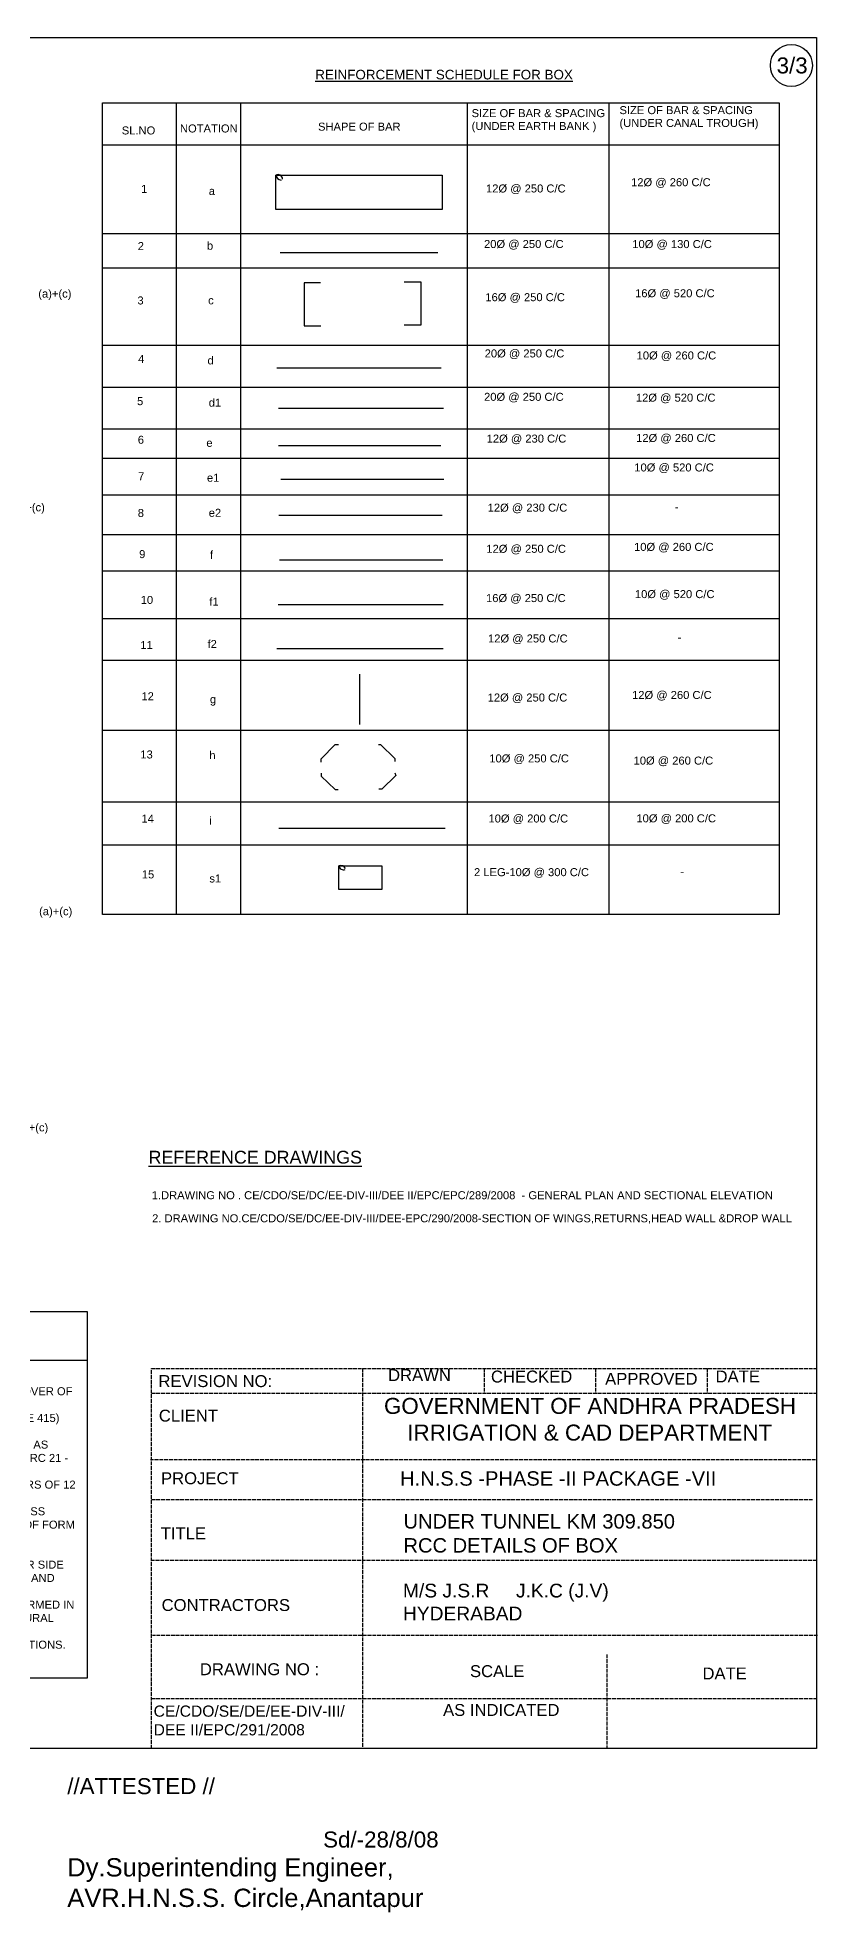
# Model space of a CAD drawing. Header units: millimetres. Extents: x -106495113 to -53241595, y 22140674 to 44292402.
# Drawn here: x -53244034 to -53241595, y 22140674 to 22146532 of the extents above; entities that cross this region are included whole.
import ezdxf

# ---------------------------------------------------------------- set-up
doc = ezdxf.new("R2010")
doc.units = ezdxf.units.MM
doc.header["$MEASUREMENT"] = 0
doc.linetypes.add('ACAD_ISO02W100', pattern=[15, 12, -3])
for name, color, linetype in [('DIMENSION', 7, 'Continuous'), ('DIMENSIONS', 7, 'Continuous'), ('TEXT', 7, 'Continuous')]:
    doc.layers.add(name, color=color, linetype=linetype)
doc.styles.get("Standard").update_dxf_attribs({"font": 'arial.ttf', "height": 25})

msp = doc.modelspace()

# ---------------------------------------------------------------- linework, layer by layer
at = {"layer": 'DIMENSION', "color": 0}
for points in [[(-53241597.7, 22141186.1), (-53248823.8, 22141186.1), (-53248823.8, 22146532.3), (-53241597.7, 22146532.3)], [(-53243830.3, 22146327.8), (-53241714.7, 22146327.8), (-53241714.7, 22143791.9), (-53243830.3, 22143791.9)], [(-53243288.8, 22146102), (-53242768.8, 22146102), (-53242768.8, 22145994.9), (-53243288.8, 22145994.9)], [(-53243091.3, 22143944.7), (-53242957.3, 22143944.7), (-53242957.3, 22143870.1), (-53243091.3, 22143870.1)], [(-53245583.4, 22142551.4), (-53243878.4, 22142551.4), (-53243878.4, 22141405.7), (-53245583.4, 22141405.7)]]:
    msp.add_lwpolyline(points, close=True, dxfattribs=at)
for points in [[(-53243599.4, 22143791.9), (-53243599.4, 22146327.8)], [(-53243398.8, 22146327.8), (-53243398.8, 22143791.9)], [(-53242688.8, 22143791.9), (-53242688.8, 22146327.8)], [(-53242247.4, 22146327.8), (-53242247.4, 22143791.9)], [(-53243830.3, 22146196.7), (-53241714.7, 22146196.7)], [(-53243830.3, 22145919.4), (-53241714.7, 22145919.4)], [(-53243274.7, 22145860.9), (-53242782.2, 22145860.9)], [(-53243830.3, 22145812.4), (-53241714.7, 22145812.4)], [(-53243148.8, 22145766.1), (-53243199.9, 22145766.1), (-53243199.9, 22145631.6), (-53243148.1, 22145631.6)], [(-53242886.8, 22145769), (-53242834.7, 22145769), (-53242834.7, 22145633.4), (-53242886.8, 22145633.4)], [(-53243830.3, 22145570.7), (-53241714.7, 22145570.7)], [(-53243285, 22145500.5), (-53242771.3, 22145500.5)], [(-53243830.3, 22145439.7), (-53241714.7, 22145439.7)], [(-53243279.9, 22145374.5), (-53242764.7, 22145374.5)], [(-53243830.3, 22145309.6), (-53241714.7, 22145309.6)], [(-53243279.9, 22145257.5), (-53242772.7, 22145257.5)], [(-53243830.3, 22145217.7), (-53241714.7, 22145217.7)], [(-53243273.2, 22145152.8), (-53242763.2, 22145152.8)], [(-53243830.3, 22145103.7), (-53241714.7, 22145103.7)], [(-53242768.3, 22145038.7), (-53243279.1, 22145038.7)], [(-53243830.3, 22144979.5), (-53241714.7, 22144979.5)], [(-53243830.3, 22144866.4), (-53241714.7, 22144866.4)], [(-53243277.5, 22144900.6), (-53242765.9, 22144900.6)], [(-53242765.8, 22144760), (-53243281.6, 22144760)], [(-53243830.3, 22144716.7), (-53241714.7, 22144716.7)], [(-53243285.8, 22144622.9), (-53242765, 22144622.9)], [(-53243830.3, 22144587.3), (-53241714.7, 22144587.3)], [(-53243027.1, 22144543.1), (-53243027.1, 22144385.9)], [(-53243830.3, 22144367.8), (-53241714.7, 22144367.8)], [(-53243146.8, 22144268.2), (-53243146.8, 22144278.3), (-53243102.8, 22144323.1), (-53243092.5, 22144323.1)], [(-53242968, 22144323.7), (-53242961, 22144323.7), (-53242916.1, 22144279.9), (-53242916.1, 22144270.2)], [(-53243146.4, 22144233.8), (-53243146.4, 22144224), (-53243102.6, 22144182.6), (-53243093.5, 22144182.6)], [(-53242916.4, 22144235), (-53242913.5, 22144226.6), (-53242957.2, 22144183.9), (-53242966.5, 22144183.9)], [(-53243830.3, 22144144.2), (-53241714.7, 22144144.2)], [(-53243279, 22144062), (-53242759.5, 22144062)], [(-53243830.3, 22144009.8), (-53241714.7, 22144009.8)], [(-53243878.4, 22142398.4), (-53245583.4, 22142398.4)]]:
    msp.add_lwpolyline(points, dxfattribs=at)
msp.add_circle((-53241676.6, 22146445), 65.7, dxfattribs=at)
for centre, radius, start, end in [((-53243281.7, 22146089.3), 14.5, 2.16006, 119.34189), ((-53243268.5, 22146107.2), 21, 194.18937, 259.51621), ((-53243085.6, 22143929.9), 15.8, 23.59074, 110.8554), ((-53243077.1, 22143946.1), 14.2, 185.87692, 292.18624)]:
    msp.add_arc(centre, radius, start, end, dxfattribs=at)
at = {"layer": 'TEXT', "color": 0, "linetype": 'ACAD_ISO02W100'}
for points in [[(-53243677.3, 22142373.6), (-53241597.7, 22142373.6)], [(-53241597.7, 22142373.6), (-53241597.7, 22141186.1), (-53243677.3, 22141186.1), (-53243677.3, 22142373.6)], [(-53243017.1, 22142373.6), (-53243017.1, 22141186.1)], [(-53242637.5, 22142373.6), (-53242637.5, 22142296.3)], [(-53242289.5, 22142373.6), (-53242289.5, 22142296.3)], [(-53241940.1, 22142373.6), (-53241940.1, 22142296.3)], [(-53243677.3, 22142296.3), (-53241597.7, 22142296.3)], [(-53241600.8, 22142088.5), (-53243680.4, 22142088.5)], [(-53243677.3, 22141964.1), (-53241607.3, 22141964.1)], [(-53241597.7, 22141774), (-53243677.3, 22141774)], [(-53241594.8, 22141539.6), (-53243674.4, 22141539.6)], [(-53242253.3, 22141480.3), (-53242253.3, 22141186.1)], [(-53243677.3, 22141342.4), (-53241597.7, 22141342.4)]]:
    msp.add_lwpolyline(points, dxfattribs=at)

# ---------------------------------------------------------------- texts
at = {"layer": 'DIMENSION', "color": 0}
for s, height, p in [('%%UREINFORCEMENT SCHEDULE FOR BOX', 30, (-53243165.4, 22146401.4)), ('3/3', 50, (-53241722.7, 22146420)), ('SIZE OF BAR & SPACING', 25, (-53242214, 22146292.9)), ('SL.NO', 25, (-53243770.3, 22146229.4)), ('NOTATION ', 25, (-53243588.3, 22146235.6)), ('SHAPE OF BAR', 25, (-53243156.6, 22146241.3)), ('SIZE OF BAR & SPACING', 25, (-53242676.4, 22146283.5)), ('(UNDER EARTH BANK )', 25, (-53242676.4, 22146243.4)), ('(UNDER CANAL TROUGH)', 25, (-53242214, 22146252.8)), ('12Ø @ 260 C/C', 25, (-53242177.8, 22146067.6)), ('1', 25, (-53243710, 22146046.8)), ('a', 25, (-53243498.4, 22146040.2)), ('12Ø @ 250 C/C', 25, (-53242631.4, 22146048.1)), ('2', 25, (-53243720.4, 22145868.1)), ('b', 25, (-53243504, 22145869.4)), ('20Ø @ 250 C/C', 25, (-53242637.6, 22145874.6)), ('10Ø @ 130 C/C', 25, (-53242174, 22145874.4)), ('16Ø @ 250 C/C', 25, (-53242633.5, 22145708.4)), ('16Ø @ 520 C/C', 25, (-53242165.2, 22145720.7)), ('3', 25, (-53243721.4, 22145698.2)), ('c', 25, (-53243500.3, 22145698.6)), ('20Ø @ 250 C/C', 25, (-53242635.5, 22145532.7)), ('10Ø @ 260 C/C', 25, (-53242160.4, 22145526.4)), ('4', 25, (-53243719.3, 22145515.4)), ('d', 25, (-53243502.2, 22145510.9)), ('5', 25, (-53243722.4, 22145383.6)), ('d1', 25, (-53243498.4, 22145379)), ('20Ø @ 250 C/C', 25, (-53242637.5, 22145397.1)), ('12Ø @ 520 C/C', 25, (-53242162.7, 22145394.5)), ('6', 25, (-53243720.2, 22145263)), ('e', 25, (-53243505.9, 22145253.3)), ('12Ø @ 230 C/C', 25, (-53242629.3, 22145266.6)), ('12Ø @ 260 C/C', 25, (-53242162, 22145268.5)), ('10Ø @ 520 C/C', 25, (-53242167.7, 22145176.4)), ('7', 25, (-53243719.2, 22145149.1)), ('e1', 25, (-53243504, 22145144.4)), ('8', 25, (-53243720.2, 22145034.2)), ('e2', 25, (-53243498.4, 22145034.8)), ('12Ø @ 230 C/C', 25, (-53242626.2, 22145050.8)), ('-', 25, (-53242041.1, 22145052.8)), ('9', 25, (-53243716, 22144905.7)), ('f', 25, (-53243494.6, 22144903.4)), ('12Ø @ 250 C/C', 25, (-53242630.3, 22144922.3)), ('10Ø @ 260 C/C', 25, (-53242168.5, 22144928.2)), ('16Ø @ 250 C/C', 25, (-53242631.3, 22144768.3)), ('10Ø @ 520 C/C', 25, (-53242165.8, 22144780.7)), ('10', 25, (-53243711.1, 22144762.5)), ('f1', 25, (-53243496.5, 22144757)), ('11', 25, (-53243712.3, 22144621.7)), ('f2', 25, (-53243502.1, 22144624.8)), ('12Ø @ 250 C/C', 25, (-53242625.1, 22144642.1)), ('-', 25, (-53242032.2, 22144645.8)), ('12', 25, (-53243708.8, 22144461.5)), ('g', 25, (-53243494.6, 22144452.1)), ('12Ø @ 250 C/C', 25, (-53242626.2, 22144457.6)), ('12Ø @ 260 C/C', 25, (-53242174.7, 22144465.5)), ('13', 25, (-53243712.3, 22144279.7)), ('h', 25, (-53243496.4, 22144277.5)), ('10Ø @ 250 C/C', 25, (-53242621, 22144267.3)), ('10Ø @ 260 C/C', 25, (-53242169.9, 22144260.5)), ('14', 25, (-53243708.8, 22144079)), ('i', 25, (-53243496.4, 22144072.9)), ('10Ø @ 200 C/C', 25, (-53242623.6, 22144079.6)), ('10Ø @ 200 C/C', 25, (-53242161.1, 22144080.1)), ('15', 25, (-53243707.6, 22143904.9)), ('s1', 25, (-53243496.4, 22143892.2)), ('2 LEG-10Ø @ 300 C/C', 25, (-53242668.9, 22143911.9)), ('-', 25, (-53242023.9, 22143914.1))]:
    msp.add_text(s, height=height, dxfattribs=at).set_placement(p)
at = {"layer": 'DIMENSION', "color": 0, "insert": (-53245554.4, 22142398.4), "char_height": 25, "width": 1637.926, "attachment_point": 1}
msp.add_mtext('1. ALL THE DIMENSIONS ARE IN MILLIMETERS AND LEVELS ARE IN METERS. \\P2. DO NOT SCALE THE DRAWING. WRITTEN DIMENSIONS ONLY SHALL BE FOLLOWED. \\P3. MINIMUM COVER TO ALL REINFORCEMENT SHALL BE 30 MM TO ENSURE PROPER COVER OF CONCRETE TO REINFORCEMENT.\\P4. ALL REINFORCING STEEL SHALL BE OF HIGH YIELD STRENGTH DEFORMED BARS, (FE 415) CONFORMING TO IS 1786 -1985. \\P5. JOINTS OR LWPING OF BARS 1P4 MAIN REINFORCEMENT SHALL BE AVOIDED AS FAR AS POSSIBLE. HOWEVER IF LAPS ARE INEVITABLE, THE PROVISION IN CLAUSE 304.6.6 OF IRC 21 - 2000 SHALL BE STRICTLY FOLLOWED. \\P6. BENDING OF REINFORCEMENT BARS SHALL BE AS PER IS - 2502. SUPPORTING CHAIRS OF 12 MM DIA SHALL BE PROVIDED AT SUITABLE INTERVALS AS PER IS - 2502. \\P7. CONCRETE SHALL BE PREPARED IN THE MECHANICAL MIXERS OF CAPACITY NOT LESS THAN 200 LITRES. PROPER COMPACTION OF CONCRETE SHALL BE ENSURED BY USE OF FORM AND NEEDLE VIBRATORS. \\P8. ALL HAUNCHES PROPOSED IN THE BOXES ARE OF 100 X 100 SIZE \\P9. WEEP HOLES OF SIZE 75 0 WITH 450 THICK GRADED REVERSE FILTERS ON THE REAR SIDE SHALL BE PROVIDED ih THE WINGS AND RETURNS @ 1500 CC BOTHWAYS VERTICALLY AND HORIZONTALLY STAGGERED \\P10. TAIL CHANNEL WITH BED WIDTH OF 19.60 M. WITH SIDE SLOPES 1.5 :1 SHALL BE FORMED IN THE NATURAL DRAIN BED COURSE WITH A BED FALL 1 IN 2500 TILL IT MEETS THE NATURAL GROUND LEVEL DULY REGRADING THE DRAIN BED. \\P11. SUITABLE RIVER TRAINING WORK SHALL BE CARRIED OUT AS PER THE SITE CONDITIONS. \\P12. SPECIFICATIONS FOR R.C.C. ITEMS SHALL BE FOLLOWED AS PER IS:456-2000. ', dxfattribs=at)
at = {"layer": 'DIMENSIONS', "color": 0}
for s, p in [('1.DRAWING NO . CE/CDO/SE/DC/EE-DIV-III/DEE II/EPC/EPC/289/2008  - GENERAL PLAN AND SECTIONAL ELEVATION ', (-53243676.7, 22142902.5)), ('2. DRAWING NO.CE/CDO/SE/DC/EE-DIV-III/DEE-EPC/290/2008-SECTION OF WINGS,RETURNS,HEAD WALL &DROP WALL', (-53243675.4, 22142830.4))]:
    msp.add_text(s, height=25, dxfattribs=at).set_placement(p)
at = {"layer": 'DIMENSIONS', "color": 0, "insert": (-53243940.7, 22141093.6), "char_height": 50, "width": 1155.445, "attachment_point": 1}
msp.add_mtext('//ATTESTED //\\P\\P^I^I^I^ISd/-28/8/08\\P{\\H1.1429x;Dy.Superintending Engineer,\\PAVR.H.N.S.S. Circle,Anantapur }', dxfattribs=at)
at = {"layer": 'TEXT', "color": 0}
for s, height, p in [('(a)+(c)', 25, (-53244031.4, 22145719.5)), ('(a)+(c)', 25, (-53244114.7, 22145051.9)), ('(a)+(c)', 25, (-53244028.8, 22143789.8)), ('(a)+(c)', 25, (-53244104, 22143114.4)), ('%%UREFERENCE DRAWINGS', 40, (-53243686.6, 22143013.8))]:
    msp.add_text(s, height=height, dxfattribs=at).set_placement(p)
at = {"layer": 'TEXT', "color": 0, "linetype": 'ACAD_ISO02W100'}
for s, height, p in [('REVISION NO:', 37.229, (-53243655.6, 22142315.6)), ('DRAWN ', 37.23, (-53242937.7, 22142334.3)), ('CHECKED', 37.23, (-53242615.9, 22142329.8)), ('APPROVED ', 37.23, (-53242258.9, 22142322.7)), ('DATE ', 37.23, (-53241913.6, 22142330.1)), ('CLIENT ', 37.23, (-53243654.4, 22142207.7)), ('PROJECT ', 37.23, (-53243647.6, 22142012.1)), ('TITLE ', 37.23, (-53243648.5, 22141839.6)), ('CONTRACTORS', 37.229, (-53243645.7, 22141615.9)), ('DRAWING NO :', 37.229, (-53243526.1, 22141415.4)), ('SCALE ', 37.23, (-53242681.5, 22141409.4)), ('DATE ', 37.23, (-53241954.5, 22141402.1)), ('AS INDICATED', 37.229, (-53242765.6, 22141288))]:
    msp.add_text(s, height=height, dxfattribs=at).set_placement(p)
at = {"layer": 'TEXT', "color": 0, "attachment_point": 1}
for s, insert, char_height, width in [('\\pi119.09;GOVERNMENT OF ANDHRA PRADESH  \\P\\pi192.12;IRRIGATION & CAD DEPARTMENT ', (-53243069.5, 22142281.7), 50, 1517.299), ('H.N.S.S -PHASE -II PACKAGE -VII', (-53242899.9, 22142052.5), 45, 1060.887), ('UNDER TUNNEL KM 309.850\\PRCC DETAILS OF BOX', (-53242889.4, 22141918.5), 45, 1061.125), ('M/S J.S.R     J.K.C (J.V) HYDERABAD ', (-53242891, 22141701.1), 42.956, 643.494), ('CE/CDO/SE/DE/EE-DIV-III/\\PDEE II/EPC/291/2008', (-53243670.7, 22141320.6), 35, 622.932)]:
    msp.add_mtext(s, dxfattribs=dict(at, insert=insert, char_height=char_height, width=width))

doc.saveas('drawing.dxf')
